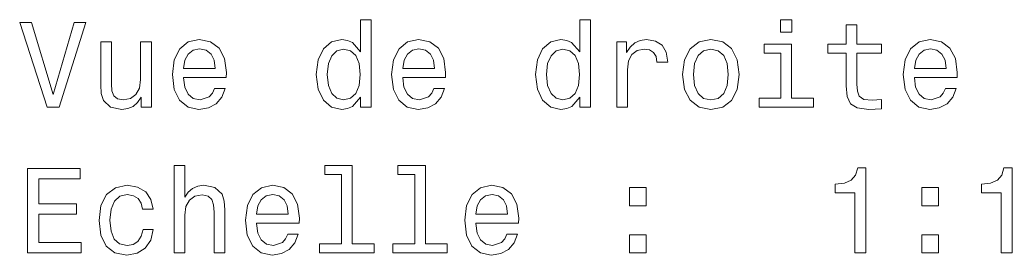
# Model space of a CAD drawing. Extents: x 413 to 941, y 150 to 687.
# Drawn here: x 412.86 to 454.08, y 341.45 to 351.22 of the extents above; entities that cross this region are included whole.
import ezdxf

# ---------------------------------------------------------------- set-up
doc = ezdxf.new("R2010")
doc.units = 0

msp = doc.modelspace()

# ---------------------------------------------------------------- linework, layer by layer
at = {"color": 7, "lineweight": 13}
for points in [[(427.009, 348.015), (427.009, 347.596), (427.453, 347.596), (427.453, 351.217), (427.014, 351.217), (427.014, 349.891), (426.676, 350.274), (426.469, 350.365), (426.232, 350.4), (425.804, 350.299), (425.471, 350.017), (425.254, 349.563), (425.178, 348.953), (425.254, 348.343), (425.471, 347.884), (425.804, 347.596), (426.232, 347.5), (426.469, 347.536), (426.681, 347.627)], [(436.117, 348.015), (436.117, 347.596), (436.561, 347.596), (436.561, 351.217), (436.122, 351.217), (436.122, 349.891), (435.784, 350.274), (435.577, 350.365), (435.34, 350.4), (434.912, 350.299), (434.579, 350.017), (434.362, 349.563), (434.286, 348.953), (434.362, 348.343), (434.579, 347.884), (434.912, 347.596), (435.34, 347.5), (435.577, 347.536), (435.789, 347.627)], [(444.933, 351.217), (444.464, 351.217), (444.464, 350.713), (444.933, 350.713)], [(415.122, 351.101), (414.245, 348.121), (413.342, 351.101), (412.863, 351.101), (413.992, 347.596), (414.497, 347.596), (415.601, 351.101)], [(447.192, 349.835), (447.192, 348.479), (447.222, 348.04), (447.363, 347.737), (447.646, 347.561), (448.125, 347.5), (448.649, 347.526), (448.649, 347.909), (448.266, 347.879), (447.918, 347.919), (447.732, 348.045), (447.651, 348.257), (447.636, 348.554), (447.636, 349.835), (448.649, 349.835), (448.649, 350.214), (447.636, 350.214), (447.636, 351.005), (447.192, 351.005), (447.192, 350.214), (446.425, 350.214), (446.425, 349.835)], [(419.661, 348.822), (421.436, 348.822), (421.441, 349.029), (421.361, 349.608), (421.139, 350.042), (420.786, 350.304), (420.317, 350.4), (419.858, 350.299), (419.505, 350.017), (419.278, 349.558), (419.197, 348.953), (419.273, 348.333), (419.5, 347.879), (419.848, 347.596), (420.301, 347.5), (420.695, 347.566), (421.018, 347.737), (421.255, 348.01), (421.391, 348.373), (420.952, 348.373), (420.861, 348.171), (420.73, 348.02), (420.357, 347.899), (420.069, 347.954), (419.853, 348.131), (419.711, 348.418), (419.661, 348.807)], [(428.769, 348.822), (430.544, 348.822), (430.549, 349.029), (430.469, 349.608), (430.247, 350.042), (429.894, 350.304), (429.425, 350.4), (428.966, 350.299), (428.613, 350.017), (428.386, 349.558), (428.305, 348.953), (428.381, 348.333), (428.608, 347.879), (428.956, 347.596), (429.41, 347.5), (429.803, 347.566), (430.126, 347.737), (430.363, 348.01), (430.499, 348.373), (430.06, 348.373), (429.969, 348.171), (429.838, 348.02), (429.465, 347.899), (429.178, 347.954), (428.961, 348.131), (428.819, 348.418), (428.769, 348.807)], [(437.655, 347.596), (438.099, 347.596), (438.099, 349.145), (438.144, 349.518), (438.281, 349.785), (438.503, 349.946), (438.8, 350.002), (439.022, 349.967), (439.188, 349.866), (439.289, 349.694), (439.325, 349.462), (439.773, 349.462), (439.713, 349.871), (439.546, 350.163), (439.269, 350.34), (438.891, 350.4), (438.634, 350.36), (438.412, 350.259), (438.215, 350.088), (438.059, 349.856), (438.059, 350.304), (437.655, 350.304)], [(440.394, 348.948), (440.474, 348.333), (440.706, 347.879), (441.075, 347.596), (441.569, 347.5), (442.058, 347.596), (442.426, 347.874), (442.658, 348.328), (442.744, 348.948), (442.658, 349.563), (442.426, 350.022), (442.058, 350.299), (441.569, 350.4), (441.075, 350.299), (440.706, 350.017), (440.474, 349.563)], [(450.021, 348.822), (451.796, 348.822), (451.801, 349.029), (451.721, 349.608), (451.499, 350.042), (451.146, 350.304), (450.677, 350.4), (450.218, 350.299), (449.865, 350.017), (449.638, 349.558), (449.557, 348.953), (449.633, 348.333), (449.86, 347.879), (450.208, 347.596), (450.662, 347.5), (451.055, 347.566), (451.378, 347.737), (451.615, 348.01), (451.751, 348.373), (451.312, 348.373), (451.222, 348.171), (451.09, 348.02), (450.717, 347.899), (450.43, 347.954), (450.213, 348.131), (450.072, 348.418), (450.021, 348.807)], [(418.325, 350.304), (417.881, 350.304), (417.881, 348.741), (417.83, 348.378), (417.684, 348.116), (417.457, 347.954), (417.16, 347.904), (416.923, 347.944), (416.771, 348.065), (416.685, 348.272), (416.665, 348.565), (416.665, 350.304), (416.222, 350.304), (416.222, 348.524), (416.237, 348.166), (416.332, 347.869), (416.625, 347.596), (417.094, 347.5), (417.346, 347.536), (417.563, 347.627), (417.75, 347.783), (417.901, 348.01), (417.901, 347.596), (418.325, 347.596)], [(419.661, 349.195), (419.716, 349.543), (419.853, 349.8), (420.059, 349.956), (420.332, 350.012), (420.599, 349.956), (420.806, 349.8), (420.932, 349.543), (420.977, 349.195)], [(426.308, 350.002), (426.6, 349.931), (426.822, 349.735), (426.954, 349.407), (427.004, 348.953), (426.954, 348.494), (426.822, 348.166), (426.6, 347.964), (426.308, 347.899), (426.031, 347.964), (425.819, 348.166), (425.678, 348.499), (425.632, 348.953), (425.678, 349.402), (425.819, 349.73), (426.031, 349.931)], [(428.769, 349.195), (428.825, 349.543), (428.961, 349.8), (429.167, 349.956), (429.44, 350.012), (429.707, 349.956), (429.914, 349.8), (430.04, 349.543), (430.085, 349.195)], [(435.416, 350.002), (435.709, 349.931), (435.93, 349.735), (436.062, 349.407), (436.112, 348.953), (436.062, 348.494), (435.93, 348.166), (435.709, 347.964), (435.416, 347.899), (435.139, 347.964), (434.927, 348.166), (434.786, 348.499), (434.74, 348.953), (434.786, 349.402), (434.927, 349.73), (435.139, 349.931)], [(440.848, 348.953), (440.893, 349.407), (441.034, 349.735), (441.261, 349.936), (441.569, 350.007), (441.871, 349.936), (442.098, 349.74), (442.24, 349.407), (442.29, 348.953), (442.24, 348.494), (442.098, 348.161), (441.871, 347.959), (441.569, 347.894), (441.261, 347.959), (441.034, 348.161), (440.893, 348.494)], [(444.917, 347.969), (444.917, 350.214), (443.778, 350.214), (443.778, 349.835), (444.474, 349.835), (444.474, 347.969), (443.566, 347.969), (443.566, 347.596), (445.835, 347.596), (445.835, 347.969)], [(450.021, 349.195), (450.077, 349.543), (450.213, 349.8), (450.42, 349.956), (450.692, 350.012), (450.959, 349.956), (451.166, 349.8), (451.292, 349.543), (451.338, 349.195)], [(413.185, 341.549), (415.405, 341.549), (415.405, 341.973), (413.649, 341.973), (413.649, 343.158), (415.213, 343.158), (415.213, 343.577), (413.649, 343.577), (413.649, 344.626), (415.364, 344.626), (415.364, 345.049), (413.185, 345.049)], [(419.273, 341.549), (419.716, 341.549), (419.716, 343.113), (419.762, 343.471), (419.908, 343.733), (420.135, 343.895), (420.438, 343.955), (420.68, 343.905), (420.831, 343.768), (420.907, 343.541), (420.932, 343.239), (420.932, 341.549), (421.376, 341.549), (421.376, 343.33), (421.356, 343.688), (421.265, 343.985), (420.967, 344.258), (420.503, 344.353), (420.251, 344.318), (420.034, 344.222), (419.853, 344.071), (419.716, 343.864), (419.716, 345.17), (419.273, 345.17)], [(426.227, 344.797), (426.227, 341.923), (425.314, 341.923), (425.314, 341.549), (427.579, 341.549), (427.579, 341.923), (426.671, 341.923), (426.671, 345.17), (425.531, 345.17), (425.531, 344.797)], [(429.263, 344.797), (429.263, 341.923), (428.35, 341.923), (428.35, 341.549), (430.615, 341.549), (430.615, 341.923), (429.707, 341.923), (429.707, 345.17), (428.567, 345.17), (428.567, 344.797)], [(447.55, 341.549), (448.009, 341.549), (448.009, 345.075), (447.666, 345.075), (447.575, 344.767), (447.394, 344.56), (447.116, 344.439), (446.733, 344.399), (446.733, 344.041), (447.55, 344.041)], [(453.622, 341.549), (454.081, 341.549), (454.081, 345.075), (453.738, 345.075), (453.647, 344.767), (453.466, 344.56), (453.188, 344.439), (452.805, 344.399), (452.805, 344.041), (453.622, 344.041)], [(417.961, 343.36), (418.4, 343.36), (418.309, 343.763), (418.093, 344.081), (417.755, 344.278), (417.316, 344.353), (416.832, 344.253), (416.464, 343.97), (416.232, 343.511), (416.151, 342.896), (416.227, 342.286), (416.454, 341.832), (416.812, 341.549), (417.301, 341.454), (417.734, 341.529), (418.072, 341.741), (418.304, 342.074), (418.405, 342.518), (417.982, 342.518), (417.906, 342.235), (417.765, 342.023), (417.563, 341.892), (417.316, 341.852), (417.008, 341.918), (416.786, 342.119), (416.65, 342.447), (416.605, 342.911), (416.65, 343.365), (416.791, 343.693), (417.018, 343.895), (417.316, 343.965), (417.578, 343.92), (417.775, 343.804), (417.906, 343.612)], [(422.697, 342.775), (424.472, 342.775), (424.477, 342.982), (424.397, 343.562), (424.175, 343.995), (423.822, 344.258), (423.353, 344.353), (422.894, 344.253), (422.541, 343.97), (422.314, 343.511), (422.233, 342.906), (422.309, 342.286), (422.536, 341.832), (422.884, 341.549), (423.338, 341.454), (423.731, 341.519), (424.054, 341.691), (424.291, 341.963), (424.427, 342.326), (423.988, 342.326), (423.897, 342.124), (423.766, 341.973), (423.393, 341.852), (423.106, 341.907), (422.889, 342.084), (422.747, 342.371), (422.697, 342.76)], [(431.805, 342.775), (433.58, 342.775), (433.585, 342.982), (433.505, 343.562), (433.283, 343.995), (432.93, 344.258), (432.461, 344.353), (432.002, 344.253), (431.649, 343.97), (431.422, 343.511), (431.341, 342.906), (431.417, 342.286), (431.644, 341.832), (431.992, 341.549), (432.446, 341.454), (432.839, 341.519), (433.162, 341.691), (433.399, 341.963), (433.535, 342.326), (433.096, 342.326), (433.005, 342.124), (432.874, 341.973), (432.501, 341.852), (432.214, 341.907), (431.997, 342.084), (431.856, 342.371), (431.805, 342.76)], [(438.185, 343.506), (438.881, 343.506), (438.881, 344.258), (438.185, 344.258)], [(450.329, 343.506), (451.025, 343.506), (451.025, 344.258), (450.329, 344.258)], [(422.697, 343.148), (422.753, 343.496), (422.889, 343.753), (423.095, 343.91), (423.368, 343.965), (423.635, 343.91), (423.842, 343.753), (423.968, 343.496), (424.013, 343.148)], [(431.805, 343.148), (431.861, 343.496), (431.997, 343.753), (432.204, 343.91), (432.476, 343.965), (432.743, 343.91), (432.95, 343.753), (433.076, 343.496), (433.121, 343.148)], [(438.185, 341.549), (438.881, 341.549), (438.881, 342.301), (438.185, 342.301)], [(450.329, 341.549), (451.025, 341.549), (451.025, 342.301), (450.329, 342.301)]]:
    msp.add_lwpolyline(points, close=True, dxfattribs=at)

doc.saveas('drawing.dxf')
